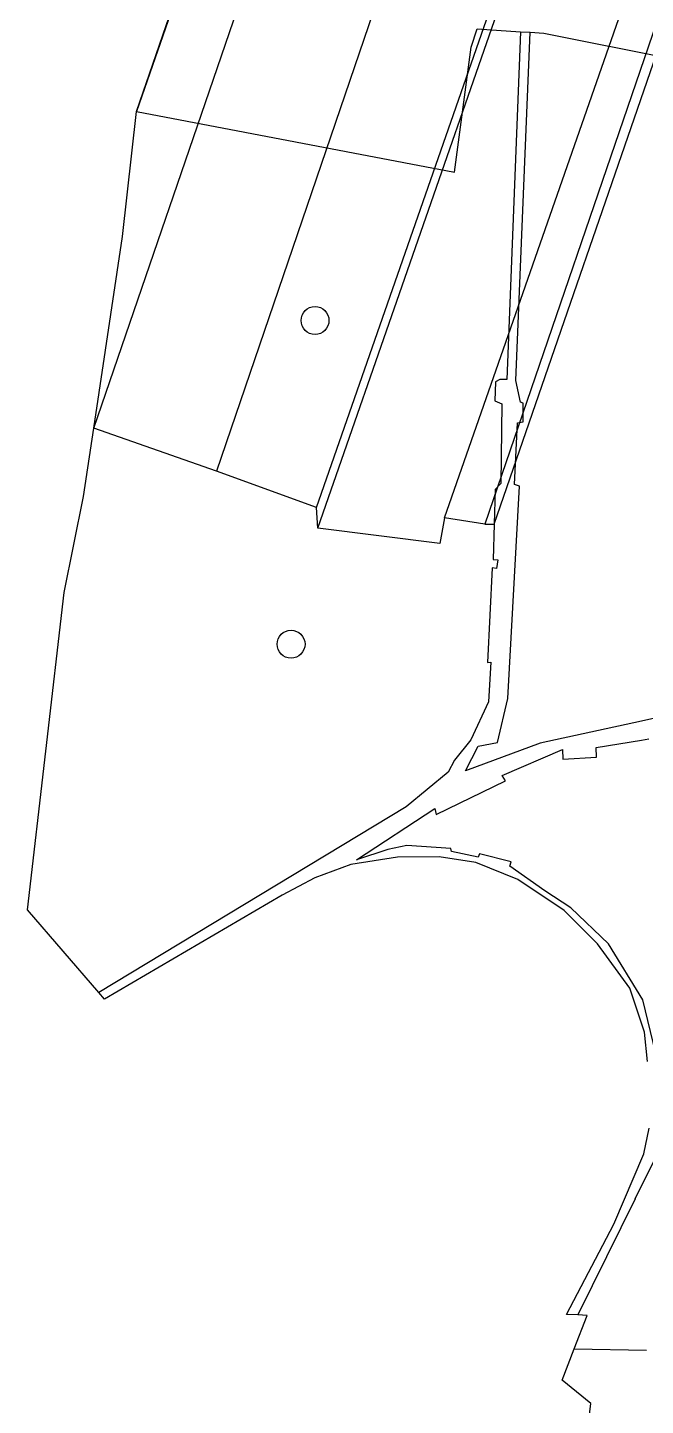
# Model space of a CAD drawing. Extents: x -1515 to 3065, y -1614 to 5536.
# Drawn here: x -1515 to -1041, y -26 to 1032 of the extents above; entities that cross this region are included whole.
import ezdxf

# ---------------------------------------------------------------- set-up
doc = ezdxf.new("R2010")
doc.units = 0
doc.header["$MEASUREMENT"] = 0
for name, color, linetype in [('0710400000', 7, 'CONTINUOUS'), ('___', 6, 'CONTINUOUS'), ('_______________', 7, 'CONTINUOUS'), ('N-RAION', 1, 'CONTINUOUS')]:
    doc.layers.add(name, color=color, linetype=linetype)

msp = doc.modelspace()

# ---------------------------------------------------------------- linework, layer by layer
at = {"layer": '0710400000', "color": 5}
for p, q in [((-1431.6, 967.6), (87.4, 5387.2)), ((86.7, 5360.2), (-1431.6, 967.6)), ((-1293.5, 663.5), (275.7, 5169.7)), ((156.6, 5163.8), (-1370.3, 691.6)), ((-1464.6, 724.4), (50.6, 5141.7)), ((-1195.3, 655.7), (346.5, 5067.8)), ((346.5, 5067.8), (-1164.2, 650.8)), ((-1157.1, 650.9), (366.4, 5067)), ((-1292.5, 647.8), (229.1, 5020.1)), ((-1370.3, 691.6), (-1464.6, 724.4)), ((-1164.2, 650.8), (-1157.1, 650.9))]:
    msp.add_line(p, q, dxfattribs=at)
at = {"layer": '___', "color": 6}
for p, q in [((-1136.7, 1029), (-1147.2, 761.9)), ((-1140.4, 761.2), (-1129.3, 1028.6)), ((-1152.6, 762), (-1155.9, 760.1)), ((-1147.2, 761.9), (-1152.6, 762)), ((-1155.9, 760.1), (-1156.4, 745.4)), ((-1136.8, 744.6), (-1140.4, 761.2)), ((-1156.4, 745.4), (-1151.2, 743.1)), ((-1151.2, 743.1), (-1152, 681.9)), ((-1134.7, 743.6), (-1136.8, 744.6)), ((-1134.8, 729.3), (-1134.7, 743.6)), ((-1141.5, 681.2), (-1139.1, 728.7)), ((-1139.1, 728.7), (-1134.8, 729.3)), ((-1293.5, 663.5), (-1370.3, 691.6)), ((-1156.3, 677.4), (-1157.1, 650.9)), ((-1152, 681.9), (-1156.3, 677.4)), ((-1146.6, 517), (-1137.5, 680)), ((-1137.5, 680), (-1141.5, 681.2)), ((-1292.5, 647.8), (-1293.5, 663.5)), ((-1198.8, 636), (-1292.5, 647.8)), ((-1195.3, 655.7), (-1198.8, 636)), ((-1164.2, 650.8), (-1195.3, 655.7)), ((-1157.1, 650.9), (-1157.9, 623.7)), ((-1158.5, 617.3), (-1162.1, 544.5)), ((-1155.2, 616.6), (-1158.5, 617.3)), ((-1157.9, 623.7), (-1154.3, 623.5)), ((-1154.3, 623.5), (-1155.2, 616.6)), ((-1162.1, 544.5), (-1159.5, 544.7)), ((-1159.5, 544.7), (-1161.5, 514.2)), ((-903.7, 530.3), (-1044, 499.5)), ((-1161.5, 514.2), (-1174.9, 485.1)), ((-1154.5, 483.1), (-1146.6, 517)), ((-1044, 499.5), (-1121.7, 482.5)), ((-1174.9, 485.1), (-1187.6, 469.5)), ((-1121.7, 482.5), (-1179, 461.3)), ((-1179, 461.3), (-1169.3, 480.4)), ((-1169.3, 480.4), (-1154.5, 483.1)), ((-1150.8, 457.8), (-1104.6, 477.7)), ((-1104.6, 477.7), (-1104.3, 470.3)), ((-1078.7, 479.3), (-1044, 485)), ((-1078.4, 471.7), (-1078.7, 479.3)), ((-1044, 485), (-1038.2, 486)), ((-1187.6, 469.5), (-1192.3, 460.4)), ((-1104.3, 470.3), (-1078.4, 471.7)), ((-1192.3, 460.4), (-1224.5, 433.7)), ((-1148.4, 453.6), (-1150.8, 457.8)), ((-1201.5, 427.7), (-1148.4, 453.6)), ((-1224.5, 433.7), (-1460.6, 291)), ((-1262.7, 393), (-1202.5, 432.5)), ((-1202.5, 432.5), (-1201.5, 427.7)), ((-1224.2, 404.1), (-1238.7, 400.8)), ((-1190.3, 401.6), (-1224.2, 404.1)), ((-1238.7, 400.8), (-1262.7, 393)), ((-1189.9, 399.5), (-1190.3, 401.6)), ((-1169.3, 394.9), (-1189.9, 399.5)), ((-1168.3, 397.7), (-1169.3, 394.9)), ((-1144.1, 391.4), (-1168.3, 397.7)), ((-1145.1, 388.1), (-1144.1, 391.4)), ((-1118.2, 369.1), (-1145.1, 388.1)), ((-1098.2, 356.2), (-1118.2, 369.1)), ((-1069.3, 328.5), (-1098.2, 356.2)), ((-1042.8, 285.5), (-1069.3, 328.5)), ((-1031.1, 236.8), (-1042.8, 285.5)), ((-1048.7, 132.6), (-990.3, 250.9)), ((-1048.7, 132.6), (-1092.7, 43.4)), ((-1095.6, 17.3), (-1040, 16.3))]:
    msp.add_line(p, q, dxfattribs=at)
at = {"layer": '_______________', "color": 5}
for p, q in [((-1174.7, 1017.1), (-1170.2, 1031.1)), ((-1170.2, 1031.1), (-1136.7, 1029)), ((-1136.7, 1029), (-1129.3, 1028.6)), ((-1129.3, 1028.6), (-1118.9, 1027.9)), ((-1118.9, 1027.9), (-797, 963.8)), ((-1187.6, 921.1), (-1174.7, 1017.1)), ((-1442.4, 871.8), (-1431.6, 967.6)), ((-1431.6, 967.6), (-1187.6, 921.1)), ((-1464.6, 724.4), (-1442.4, 871.8)), ((-1472.5, 672.1), (-1464.6, 724.4)), ((-1487.3, 598.3), (-1472.5, 672.1)), ((-1515.4, 354.7), (-1487.3, 598.3)), ((-1231.2, 394.9), (-1267.1, 389.5)), ((-1199.2, 395.2), (-1231.2, 394.9)), ((-1171.2, 390.9), (-1199.2, 395.2)), ((-1267.1, 389.5), (-1294.7, 379.1)), ((-1138.8, 377.9), (-1171.2, 390.9)), ((-1294.7, 379.1), (-1319.8, 365.9)), ((-1103.4, 354), (-1138.8, 377.9)), ((-1319.8, 365.9), (-1456.2, 285.9)), ((-1460.6, 291), (-1515.4, 354.7)), ((-1077.6, 328.4), (-1103.4, 354)), ((-1052.9, 294.5), (-1077.6, 328.4)), ((-1456.2, 285.9), (-1460.6, 291)), ((-1041.7, 260.6), (-1052.9, 294.5)), ((-1039.2, 238.1), (-1041.7, 260.6)), ((-1042.1, 167.3), (-1038, 186.9)), ((-1065.1, 113.2), (-1042.1, 167.3)), ((-1101.6, 43.7), (-1065.1, 113.2)), ((-1092.7, 43.4), (-1101.6, 43.7)), ((-1095.6, 17.3), (-1085.7, 43.1)), ((-1085.7, 43.1), (-1092.7, 43.4)), ((-1104.8, -6.6), (-1095.6, 17.3)), ((-1082.8, -24.6), (-1104.8, -6.6)), ((-1088.3, -67.3), (-1082.8, -24.6))]:
    msp.add_line(p, q, dxfattribs=at)
at = {"layer": 'N-RAION', "color": 1}
for centre in [(-1294.6, 807.2), (-1313, 558.6)]:
    msp.add_circle(centre, 10.7, dxfattribs=at)

doc.saveas('drawing.dxf')
